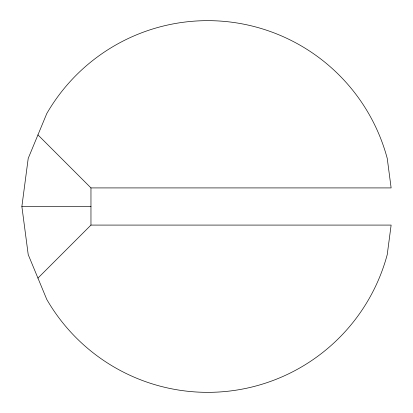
<?xml version="1.0" encoding="UTF-8"?>
<svg xmlns="http://www.w3.org/2000/svg" width="413" height="413" viewBox="0 0 413 413"><rect width="100%" height="100%" fill="white"/><g stroke="black" fill="none" stroke-linecap="round" stroke-linejoin="round"><path stroke-width="0.62" d="M37.944 278.104L90.963 225.085L391.126 225.085L387.239 254.599A185.85 185.85 0 0 1 46.772 299.425L28.208 254.599L21.874 206.5L28.208 158.401L46.772 113.575A185.85 185.85 0 0 1 387.239 158.401L391.126 187.915L90.963 187.915L37.944 134.896M21.874 206.5L90.963 206.5M90.963 187.915L90.963 225.085"/></g></svg>
